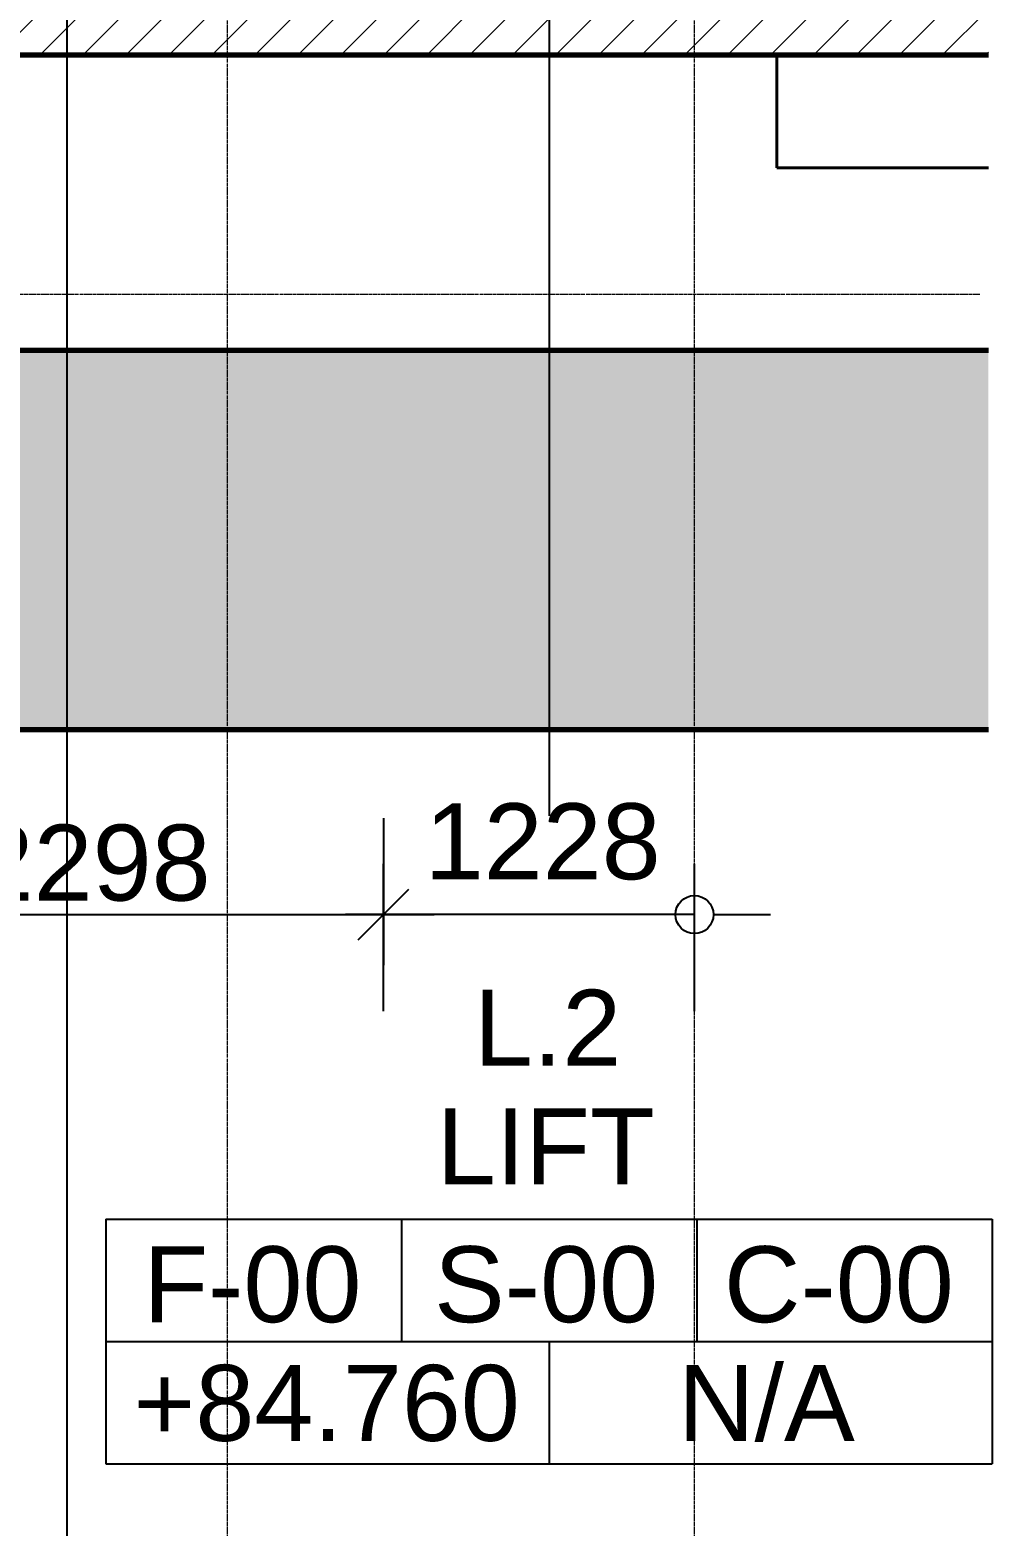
# Model space of a CAD drawing. Header units: millimetres. Extents: x -920222 to -841623, y -18676 to 21298.
# Drawn here: x -849907 to -846107, y -9185 to -3276 of the extents above; entities that cross this region are included whole.
import ezdxf

# ---------------------------------------------------------------- set-up
doc = ezdxf.new("R2010")
doc.units = ezdxf.units.MM
doc.linetypes.add('DPA_Grid _ Level 100', pattern=[10, 5.5, -1.6, 1.3, -1.6])
for name, color, linetype, lineweight in [('A-ANNO-DIMS', 1, 'Continuous', 9), ('A-FLOR-E', 2, 'Continuous', 35), ('A-ROOM-IDEN', 3, 'Continuous', 25), ('A-ROOM-LINE', 3, 'Continuous', 25), ('A-WALL', 5, 'Continuous', 35), ('A-WALL-PATT', 1, 'Continuous', 35), ('S-GRID', 251, 'Continuous', 9)]:
    doc.layers.add(name, color=color, linetype=linetype, lineweight=lineweight)
doc.styles.add('Arial_2', font='arial.ttf', dxfattribs={"height": 300})
doc.dimstyles.new('DPA-DIM-3_0_C-T', dxfattribs={"dimscale": 304.8, "dimtxt": 306.07782, "dimasz": 0.492126, "dimexe": 0.656168, "dimexo": 0.0625, "dimgap": 0.164042, "dimtad": 0, "dimjust": 2, "dimdec": 0, "dimzin": 0, "dimdsep": 46, "dimtxsty": 'Arial_2', "dimblk1": 'DOTBLANK', "dimblk2": 'OBLIQUE', "dimsah": 1, "dimcen": 0.09, "dimdle": 0.656168, "dimadec": 8, "dimazin": 0, "dimtfac": 1, "dimtdec": 4, "dimtix": 1, "dimtmove": 2, "dimatfit": 3, "dimfxl": 1.312336, "dimfxlon": 1, "dimtvp": 1, "dimtolj": 1, "dimtzin": 0, "dimarcsym": 2})
doc.dimstyles.new('DPA-DIM-3_0_T-T', dxfattribs={"dimscale": 304.8, "dimtxt": 306.07782, "dimasz": 0.656168, "dimexe": 0.656168, "dimexo": 0.0625, "dimgap": 0.164042, "dimtad": 1, "dimdec": 0, "dimzin": 0, "dimdsep": 46, "dimtxsty": 'Arial_2', "dimblk1": 'OBLIQUE', "dimblk2": 'OBLIQUE', "dimsah": 1, "dimcen": 0.09, "dimdle": 0.656168, "dimadec": 8, "dimazin": 0, "dimtfac": 1, "dimtdec": 4, "dimtix": 1, "dimtmove": 0, "dimatfit": 3, "dimfxl": 1.312336, "dimfxlon": 1, "dimtvp": 1, "dimtolj": 1, "dimtzin": 0, "dimarcsym": 2})

# ---------------------------------------------------------------- blocks, each defined once
blk = doc.blocks.new('DPA_Room Tag Box - Standard-4486259-4250-01 ENLARGED CONCOURSE LEVEL - REFLECTED CEILING PLAN - SHEET 1')
at = {"layer": 'A-ROOM-LINE'}
for p, q in [((-17.5, -2.936), (-17.5, -12.604)), ((-17.5, -2.936), (17.5, -2.936)), ((-5.833, -2.936), (-5.833, -7.77)), ((5.833, -2.936), (5.833, -7.77)), ((17.5, -2.936), (17.5, -12.604)), ((-17.5, -7.77), (17.5, -7.77)), ((0, -7.77), (0, -12.604)), ((-17.5, -12.604), (17.5, -12.604))]:
    blk.add_line(p, q, dxfattribs=at)
blk = doc.blocks.new('_Oblique')
at = {"color": 0, "linetype": 'ByBlock', "lineweight": -2}
blk.add_line((-0.5, -0.5), (0.5, 0.5), dxfattribs=at)
blk = doc.blocks.new('*D375')
at = {"layer": 'A-ANNO-DIMS', "color": 0, "lineweight": -2, "transparency": 16777216}
for p, q in [((53474, -9968.3), (53474, -10549.2)), ((55771.7, -9968.3), (55771.7, -10549.2)), ((53274, -10349.2), (55971.7, -10349.2))]:
    blk.add_line(p, q, dxfattribs=at)
at = {"layer": 'Defpoints', "color": 0, "transparency": 16777216}
for p in [(53474, -9949.2), (55771.7, -9949.2), (55771.7, -10349.2)]:
    blk.add_point(p, dxfattribs=at)
at = {"layer": 'A-ANNO-DIMS', "color": 0, "lineweight": -2, "transparency": 16777216, "xscale": 200, "yscale": 200, "zscale": 200, "rotation": 180}
blk.add_blockref('_Oblique', (53474, -10349.2), dxfattribs=at)
at = {"layer": 'A-ANNO-DIMS', "color": 0, "lineweight": -2, "transparency": 16777216, "xscale": 200, "yscale": 200, "zscale": 200}
blk.add_blockref('_Oblique', (55771.7, -10349.2), dxfattribs=at)
at = {"layer": 'A-ANNO-DIMS', "color": 0, "transparency": 16777216, "insert": (54622.8, -10146), "char_height": 300, "width": 1107.531, "attachment_point": 5, "style": 'Arial_2'}
blk.add_mtext('\\A1;2298', dxfattribs=at)
blk = doc.blocks.new('*D376')
at = {"layer": 'Defpoints', "color": 0, "transparency": 16777216}
for p in [(57000, -10349.2), (57000, -10490.6), (57000, -10490.6)]:
    blk.add_point(p, dxfattribs=at)
blk = doc.blocks.new('_DotBlank')
at = {"color": 0, "linetype": 'ByBlock', "lineweight": -2}
blk.add_line((-0.5, 0), (-1, 0), dxfattribs=at)
blk.add_circle((0, 0), 0.5, dxfattribs=at)
blk = doc.blocks.new('_None')
blk = doc.blocks.new('*D377')
at = {"layer": 'A-ANNO-DIMS', "color": 0, "lineweight": -2, "transparency": 16777216}
for p, q in [((55771.7, -10730.2), (55771.7, -10149.2)), ((57000, -10730.2), (57000, -10149.2)), ((55771.7, -10349.2), (55621.7, -10349.2)), ((57000, -10349.2), (55771.7, -10349.2)), ((57150, -10349.2), (57300, -10349.2))]:
    blk.add_line(p, q, dxfattribs=at)
at = {"layer": 'Defpoints', "color": 0, "transparency": 16777216}
for p in [(55771.7, -10349.2), (55771.7, -10749.2), (57000, -10749.2)]:
    blk.add_point(p, dxfattribs=at)
at = {"layer": 'A-ANNO-DIMS', "color": 0, "lineweight": -2, "transparency": 16777216, "xscale": 150, "yscale": 150, "zscale": 150}
blk.add_blockref('_Oblique', (55771.7, -10349.2), dxfattribs=at)
at = {"layer": 'A-ANNO-DIMS', "color": 0, "lineweight": -2, "transparency": 16777216, "xscale": 150, "yscale": 150, "zscale": 150, "rotation": 180}
blk.add_blockref('_DotBlank', (57000, -10349.2), dxfattribs=at)
at = {"layer": 'A-ANNO-DIMS', "color": 0, "transparency": 16777216, "insert": (55934.5, -9909.7), "char_height": 300, "width": 1107.531, "attachment_point": 1, "line_spacing_factor": 0.941778, "style": 'Arial_2'}
blk.add_mtext('\\A1;1228', dxfattribs=at)
blk = doc.blocks.new('*U290')
at = {"layer": 'S-GRID', "linetype": 'DPA_Grid _ Level 100'}
for p, q in [((55155, -21404), (55155, 16818.7)), ((57000, -21404), (57000, 16818.7)), ((58127.3, -7900), (-14589.5, -7900))]:
    blk.add_line(p, q, dxfattribs=at)
at = {"layer": 'A-ANNO-DIMS'}
dim = blk.add_linear_dim(base=(55771.7, -10349.2), p1=(57000, -10749.2), p2=(55771.7, -10749.2), dimstyle='DPA-DIM-3_0_C-T', override={"dimpost": '<>', "dimfxl": 1228.332093}, dxfattribs=at)
dim.commit()
dim.dimension.update_dxf_attribs({"geometry": '*D377', "text_midpoint": (56488.2, -10109.7), "dimtype": 160})
dim = blk.add_linear_dim(base=(55771.7, -10349.2), p1=(53474, -9949.2), p2=(55771.7, -9949.2), dimstyle='DPA-DIM-3_0_T-T', override={"dimpost": '<>', "dimfxl": 2297.667913}, dxfattribs=at)
dim.commit()
dim.dimension.update_dxf_attribs({"geometry": '*D375', "text_midpoint": (54622.8, -10146)})
dim = blk.add_linear_dim(base=(57000, -10349.2), p1=(57000, -10490.6), p2=(57000, -10490.6), text=' ', dimstyle='DPA-DIM-3_0_C-T', override={"dimpost": '<>', "dimblk": 'None', "dimse1": 1, "dimse2": 1, "dimsd1": 1, "dimsd2": 1, "dimfxl": 0}, dxfattribs=at)
dim.commit()
dim.dimension.update_dxf_attribs({"geometry": '*D376', "text_midpoint": (57000, -10349.2)})

msp = doc.modelspace()

# ---------------------------------------------------------------- hatches: boundary and pattern name
at = {"layer": 'A-WALL-PATT', "lineweight": 9}
h = msp.add_hatch(dxfattribs=at)
h.set_pattern_fill('FP_2', color=256, style=0, pattern_type=2)
h.set_pattern_definition([(45, (0, 0), (-84.852814, 84.852814), [])])
h.paths.add_polyline_path([(-846121.6, -3375.9), (-846121.6, -3175.9), (-852457.3, -3175.9), (-852457.3, -3375.9), (-850512.6, -3375.9)])
h = msp.add_hatch(dxfattribs=at)
h.set_pattern_fill('FP_1', color=256, style=0, pattern_type=2)
h.set_pattern_definition([(50, (0, 0), (728.7365, -63.75582), [76.2, -838.2]), (355, (0, 0), (-140.9716, 764.2276), [60.96, -670.56]), (100.451, (60.7, -5.3), (587.77, 700.46675), [64.76, -712.36]), (46.184, (0, 203.2), (1084.3162, -168.171), [114.3, -1257.3]), (96.636, (90.4, 189.2), (949.6099, 989.7098), [97.14, -1068.54]), (351.184, (0, 203.2), (949.6206, 989.7012), [91.44, -1005.84]), (21, (101.6, 152.4), (606.45787, -409.06057), [76.2, -838.2]), (326, (101.6, 152.4), (247.20834, 736.7529), [60.96, -670.56]), (71.451, (152.14, 118.3), (853.66825, 327.68547), [64.76, -712.36]), (37.5, (0, 0), (12.35469, 338.22012), [33.528, -628.904, 33.528, -647.192, -673.1]), (37.5, (0, 0), (12.35469, 338.22012), [-1343.152, 33.528, -639.572]), (7.5, (0, 0), (267.27887, 400.72213), [33.528, -354.584, 33.528, -613.664, -256.54]), (7.5, (0, 0), (267.27887, 400.72213), [-1035.304, 33.528, -223.012]), (327.5, (-226.57, 0), (542.36333, -22.915345), [33.528, -220.472, 33.528, -758.952, -1051.56]), (327.5, (-226.57, 0), (542.36333, -22.915345), [-1046.48, 33.528, -1018.032]), (317.5, (-328.17, 0), (592.51696, 101.7071), [33.528, -296.672, 33.528, -492.76, -746.76]), (317.5, (-328.17, 0), (592.51696, 101.7071), [-856.488, 33.528, -713.232])])
h.paths.add_polyline_path([(-846121.6, -6041), (-846121.6, -4541), (-868780.5, -4541), (-868780.5, -6041), (-850512.6, -6041)])

# ---------------------------------------------------------------- linework, layer by layer
at = {"layer": 'A-FLOR-E'}
for p, q in [((-846957.3, -3821), (-846957.3, -3375.9)), ((-846957.3, -3375.9), (-846957.3, -3821)), ((-846121.6, -3821), (-846957.3, -3821)), ((-846957.3, -3821), (-846121.6, -3821))]:
    msp.add_line(p, q, dxfattribs=at)
at = {"layer": 'A-ROOM-IDEN'}
for p, q in [((-849761.5, 5917.2), (-849761.5, -9805.4)), ((-847856.9, 5657), (-847856.9, -6379.6))]:
    msp.add_line(p, q, dxfattribs=at)
at = {"layer": 'A-WALL', "color": 7, "lineweight": 70}
for p, q in [((-846121.6, -3375.9), (-852457.3, -3375.9)), ((-859607.4, -4541), (-846121.6, -4541)), ((-846121.6, -6041), (-867780.5, -6041))]:
    msp.add_line(p, q, dxfattribs=at)

# ---------------------------------------------------------------- block references
msp.add_blockref('*U290', (-904282.4, 3579))
at = {"layer": 'A-ROOM-IDEN', "xscale": 99.99999999999993, "yscale": 99.99999999999993, "zscale": 99.99999999999993}
msp.add_blockref('DPA_Room Tag Box - Standard-4486259-4250-01 ENLARGED CONCOURSE LEVEL - REFLECTED CEILING PLAN - SHEET 1', (-847856.9, -7679.6), dxfattribs=at)

# ---------------------------------------------------------------- texts
at = {"layer": 'A-ROOM-IDEN', "lineweight": 9, "char_height": 300, "attachment_point": 1, "style": 'Arial_2'}
for s, insert, width in [('L.2', (-848154, -7067.1), 721.519), ('LIFT', (-848300.4, -7535.9), 1066.244), ('F-00', (-849459.5, -8080.2), 1058.227), ('S-00', (-848311.3, -8080.2), 1090.295), ('C-00', (-847166.3, -8080.2), 1114.346), ('+84.760', (-849498.6, -8548.9), 1883.966), ('N/A', (-847347.8, -8548.9), 857.806)]:
    msp.add_mtext(s, dxfattribs=dict(at, insert=insert, width=width))

doc.saveas('drawing.dxf')
